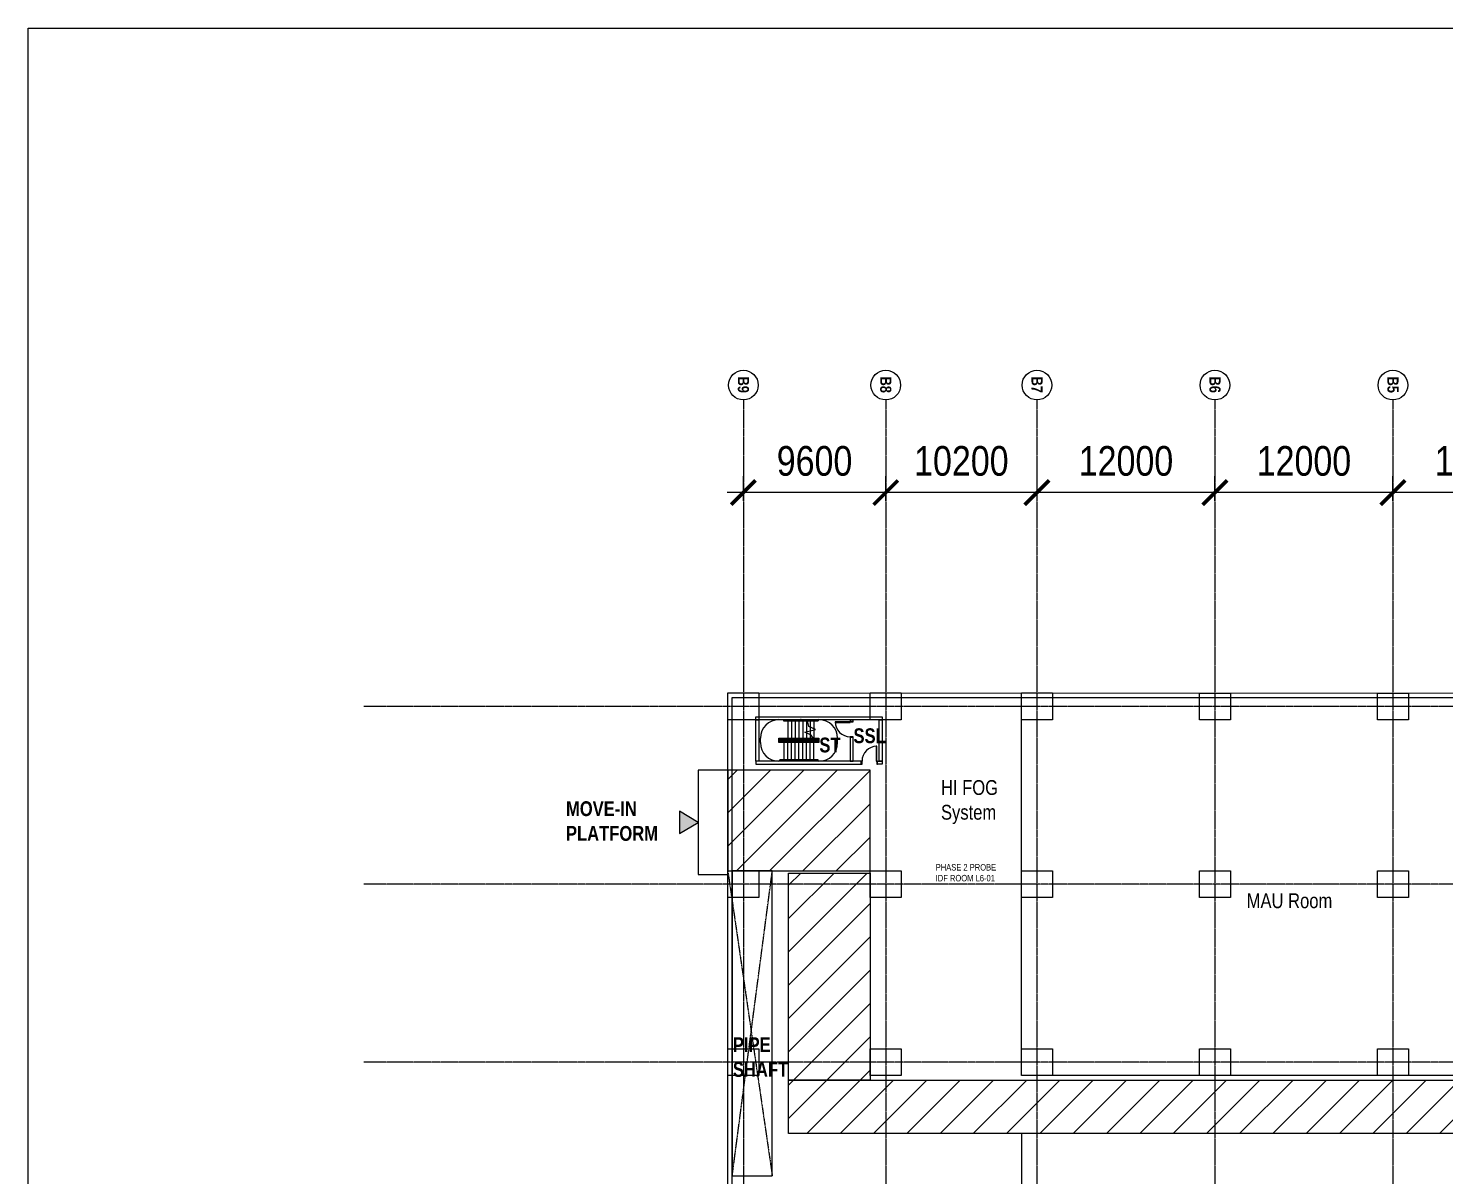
# Model space of a CAD drawing. Extents: x -15449 to 568150, y -1239737 to 53667.
# Drawn here: x 392400 to 487903, y -92186 to -14811 of the extents above; entities that cross this region are included whole.
import ezdxf

# ---------------------------------------------------------------- set-up
doc = ezdxf.new("R2010")
doc.units = 0
doc.header["$LTSCALE"] = 8
doc.linetypes.add('HIDDEN', pattern=[0.375, 0.25, -0.125])
doc.linetypes.add('IDA - Grid Line', pattern=[3500, 2000, -500, 500, -500])
doc.layers.get('0').update_dxf_attribs({"color": 1, "linetype": 'CONTINUOUS'})
doc.layers.get('Defpoints').update_dxf_attribs({"linetype": 'CONTINUOUS'})
for name, color, linetype in [('000_CTCI_CR', 170, 'CONTINUOUS'), ('000_CTCI_CSA', 7, 'CONTINUOUS'), ('000_CTCI_EE', 200, 'CONTINUOUS'), ('3', 3, 'CONTINUOUS'), ('A-RC WALL', 7, 'CONTINUOUS')]:
    doc.layers.add(name, color=color, linetype=linetype)
for name, color, linetype, lineweight in [('A-_ANOTGRID_E', 7, 'CONTINUOUS', 9), ('A-_WALL----_H', 7, 'CONTINUOUS', 9), ('A-ANOT----_D', 7, 'CONTINUOUS', 9)]:
    doc.layers.add(name, color=color, linetype=linetype, lineweight=lineweight)
doc.layers.add('A-_RALGBAL-_E1-1', color=4, linetype='CONTINUOUS', lineweight=9, true_color=0x00ffff)
doc.layers.add('Block - Cargo Lift_dwg', color=7, linetype='CONTINUOUS', lineweight=9, true_color=0x767676)
doc.styles.add('Arial Narrow', font='ARIALN.TTF', dxfattribs={"height": 0.2})
doc.styles.add('Arial Narrow_B', font='ARIALNB.TTF', dxfattribs={"height": 750})
doc.styles.add('Site Area', font='arial.ttf', dxfattribs={"width": 0.8})
doc.styles.get("Standard").update_dxf_attribs({"font": 'arial.ttf', "width": 0.8})
doc.dimstyles.new('probe phase 2', dxfattribs={"dimscale": 1100, "dimtxt": 2000, "dimasz": 1.5, "dimexe": 1, "dimexo": 1, "dimgap": 1, "dimtad": 1, "dimdec": 0, "dimzin": 3, "dimdsep": 46, "dimtxsty": 'Arial Narrow', "dimblk": 'X-F10A-LAY-S0-00-ASITE-002$0$_ArchTick', "dimcen": 0, "dimdle": 1, "dimclrd": 256, "dimclre": 256, "dimclrt": 256, "dimadec": 0, "dimazin": 0, "dimtfac": 0.5, "dimtdec": 0, "dimtix": 1, "dimtmove": 2, "dimatfit": 3, "dimfxl": 1, "dimtolj": 1, "dimtzin": 15, "dimlwd": -1, "dimlwe": -1, "dimarcsym": 0})

# ---------------------------------------------------------------- blocks, each defined once
blk = doc.blocks.new('X-F10A-LAY-S0-00-ASITE-002$0$_ArchTick')
at = {"color": 0, "linetype": 'ByBlock', "const_width": 0.15}
blk.add_lwpolyline([(-0.5, -0.5), (0.5, 0.5)], dxfattribs=at)
blk = doc.blocks.new('*D394')
at = {"layer": 'A-ANOT----_D', "transparency": 16777216}
for p, q in [((-79204, 2624), (-79204, 4279)), ((-69604, 2624), (-69604, 4279)), ((-68504, 3179), (-80304, 3179))]:
    blk.add_line(p, q, dxfattribs=at)
at = {"layer": 'Defpoints', "color": 0, "transparency": 16777216}
for p in [(-79204, 3179), (-79204, 1524, 0), (-69604, 1524, 0)]:
    blk.add_point(p, dxfattribs=at)
at = {"layer": 'A-ANOT----_D', "transparency": 16777216, "xscale": 1650, "yscale": 1650, "zscale": 1650, "rotation": 180}
blk.add_blockref('X-F10A-LAY-S0-00-ASITE-002$0$_ArchTick', (-79204, 3179), dxfattribs=at)
at = {"layer": 'A-ANOT----_D', "transparency": 16777216, "xscale": 1650, "yscale": 1650, "zscale": 1650}
blk.add_blockref('X-F10A-LAY-S0-00-ASITE-002$0$_ArchTick', (-69604, 3179), dxfattribs=at)
at = {"layer": 'A-ANOT----_D', "transparency": 16777216, "insert": (-74404, 5300), "char_height": 2000, "width": 8231.19, "attachment_point": 5, "style": 'Arial Narrow'}
blk.add_mtext('\\A1;9600', dxfattribs=at)
blk = doc.blocks.new('*D395')
at = {"layer": 'A-ANOT----_D', "transparency": 16777216}
for p, q in [((-69604, 2624), (-69604, 4279)), ((-59404, 2624), (-59404, 4279)), ((-58304, 3179), (-70704, 3179))]:
    blk.add_line(p, q, dxfattribs=at)
at = {"layer": 'Defpoints', "color": 0, "transparency": 16777216}
for p in [(-69604, 3179), (-69604, 1524, 0), (-59404, 1524)]:
    blk.add_point(p, dxfattribs=at)
at = {"layer": 'A-ANOT----_D', "transparency": 16777216, "xscale": 1650, "yscale": 1650, "zscale": 1650, "rotation": 180}
blk.add_blockref('X-F10A-LAY-S0-00-ASITE-002$0$_ArchTick', (-69604, 3179), dxfattribs=at)
at = {"layer": 'A-ANOT----_D', "transparency": 16777216, "xscale": 1650, "yscale": 1650, "zscale": 1650}
blk.add_blockref('X-F10A-LAY-S0-00-ASITE-002$0$_ArchTick', (-59404, 3179), dxfattribs=at)
at = {"layer": 'A-ANOT----_D', "transparency": 16777216, "insert": (-64504, 5300), "char_height": 2000, "width": 8231.19, "attachment_point": 5, "style": 'Arial Narrow'}
blk.add_mtext('\\A1;10200', dxfattribs=at)
blk = doc.blocks.new('Grid - 4 mm Dia-18759-PH2 LEVEL 3 PROBE')
at = {"layer": 'A-_ANOTGRID_E'}
blk.add_circle((0, 0), 4, dxfattribs=at)
blk = doc.blocks.new('*D381')
at = {"layer": 'A-ANOT----_D', "transparency": 16777216}
for p, q in [((-59404, 2624), (-59404, 4279)), ((-47404, 2624), (-47404, 4279)), ((-46304, 3179), (-60504, 3179))]:
    blk.add_line(p, q, dxfattribs=at)
at = {"layer": 'Defpoints', "color": 0, "transparency": 16777216}
for p in [(-59404, 3179), (-59404, 1524, 0), (-47404, 1524)]:
    blk.add_point(p, dxfattribs=at)
at = {"layer": 'A-ANOT----_D', "transparency": 16777216, "xscale": 1650, "yscale": 1650, "zscale": 1650, "rotation": 180}
blk.add_blockref('X-F10A-LAY-S0-00-ASITE-002$0$_ArchTick', (-59404, 3179), dxfattribs=at)
at = {"layer": 'A-ANOT----_D', "transparency": 16777216, "xscale": 1650, "yscale": 1650, "zscale": 1650}
blk.add_blockref('X-F10A-LAY-S0-00-ASITE-002$0$_ArchTick', (-47404, 3179), dxfattribs=at)
at = {"layer": 'A-ANOT----_D', "transparency": 16777216, "insert": (-53404, 5300), "char_height": 2000, "width": 8231.19, "attachment_point": 5, "style": 'Arial Narrow'}
blk.add_mtext('\\A1;12000', dxfattribs=at)
blk = doc.blocks.new('*D382')
at = {"layer": 'A-ANOT----_D', "transparency": 16777216}
for p, q in [((-47404, 2624), (-47404, 4279)), ((-35404, 2624), (-35404, 4279)), ((-34304, 3179), (-48504, 3179))]:
    blk.add_line(p, q, dxfattribs=at)
at = {"layer": 'Defpoints', "color": 0, "transparency": 16777216}
for p in [(-47404, 3179), (-47404, 1524, 0), (-35404, 1524)]:
    blk.add_point(p, dxfattribs=at)
at = {"layer": 'A-ANOT----_D', "transparency": 16777216, "xscale": 1650, "yscale": 1650, "zscale": 1650, "rotation": 180}
blk.add_blockref('X-F10A-LAY-S0-00-ASITE-002$0$_ArchTick', (-47404, 3179), dxfattribs=at)
at = {"layer": 'A-ANOT----_D', "transparency": 16777216, "xscale": 1650, "yscale": 1650, "zscale": 1650}
blk.add_blockref('X-F10A-LAY-S0-00-ASITE-002$0$_ArchTick', (-35404, 3179), dxfattribs=at)
at = {"layer": 'A-ANOT----_D', "transparency": 16777216, "insert": (-41404, 5300), "char_height": 2000, "width": 8231.19, "attachment_point": 5, "style": 'Arial Narrow'}
blk.add_mtext('\\A1;12000', dxfattribs=at)
blk = doc.blocks.new('*D383')
at = {"layer": 'A-ANOT----_D', "transparency": 16777216}
for p, q in [((-35404, 2624), (-35404, 4279)), ((-23404, 2624), (-23404, 4279)), ((-22304, 3179), (-36504, 3179))]:
    blk.add_line(p, q, dxfattribs=at)
at = {"layer": 'Defpoints', "color": 0, "transparency": 16777216}
for p in [(-35404, 3179), (-35404, 1524, 0), (-23404, 1524)]:
    blk.add_point(p, dxfattribs=at)
at = {"layer": 'A-ANOT----_D', "transparency": 16777216, "xscale": 1650, "yscale": 1650, "zscale": 1650, "rotation": 180}
blk.add_blockref('X-F10A-LAY-S0-00-ASITE-002$0$_ArchTick', (-35404, 3179), dxfattribs=at)
at = {"layer": 'A-ANOT----_D', "transparency": 16777216, "xscale": 1650, "yscale": 1650, "zscale": 1650}
blk.add_blockref('X-F10A-LAY-S0-00-ASITE-002$0$_ArchTick', (-23404, 3179), dxfattribs=at)
at = {"layer": 'A-ANOT----_D', "transparency": 16777216, "insert": (-29404, 5300), "char_height": 2000, "width": 8231.19, "attachment_point": 5, "style": 'Arial Narrow'}
blk.add_mtext('\\A1;12000', dxfattribs=at)
blk = doc.blocks.new('column grid')
at = {"color": 252, "elevation": 0}
for points in [[(-80254.4, -10338.8), (-78154.4, -10338.8), (-78154.4, -12138.8), (-80254.4, -12138.8)], [(-70654.4, -10339.2), (-68554.4, -10339.2), (-68554.4, -12139.2), (-70654.4, -12139.2)], [(-60454.4, -10338.8), (-58354.4, -10338.8), (-58354.4, -12138.8), (-60454.4, -12138.8)], [(-48454.4, -10339.3), (-46354.4, -10339.3), (-46354.4, -12139.3), (-48454.4, -12139.3)], [(-36454.4, -10339.4), (-34354.4, -10339.4), (-34354.4, -12139.4), (-36454.4, -12139.4)], [(-80254.4, -22338.8), (-78154.4, -22338.8), (-78154.4, -24138.8), (-80254.4, -24138.8)], [(-70654.4, -22339.2), (-68554.4, -22339.2), (-68554.4, -24139.2), (-70654.4, -24139.2)], [(-60454.4, -22338.8), (-58354.4, -22338.8), (-58354.4, -24138.8), (-60454.4, -24138.8)], [(-48454.4, -22339.3), (-46354.4, -22339.3), (-46354.4, -24139.3), (-48454.4, -24139.3)], [(-36454.4, -22339.4), (-34354.4, -22339.4), (-34354.4, -24139.4), (-36454.4, -24139.4)], [(-80254.4, -34338.8), (-78154.4, -34338.8), (-78154.4, -36138.8), (-80254.4, -36138.8)], [(-70654.4, -34339.2), (-68554.4, -34339.2), (-68554.4, -36139.2), (-70654.4, -36139.2)], [(-60454.4, -34338.8), (-58354.4, -34338.8), (-58354.4, -36138.8), (-60454.4, -36138.8)], [(-48454.4, -34339.3), (-46354.4, -34339.3), (-46354.4, -36139.3), (-48454.4, -36139.3)], [(-36454.4, -34339.4), (-34354.4, -34339.4), (-34354.4, -36139.4), (-36454.4, -36139.4)]]:
    blk.add_lwpolyline(points, close=True, dxfattribs=at)
at = {"layer": 'A-_ANOTGRID_E', "color": 8, "linetype": 'IDA - Grid Line', "ltscale": 0.005, "true_color": 0x808080}
for p, q in [((-79204.4, 9427, 0), (-79204.4, -120414.2, 0)), ((-69604.4, 9427, 0), (-69604.4, -120414.2, 0)), ((-59404.4, 9427, 0), (-59404.4, -120414.2, 0)), ((-47404.4, 9427, 0), (-47404.4, -120414.2, 0)), ((-35404.4, 9427, 0), (-35404.4, -120414.2, 0)), ((29680.4, -11238.8, 0), (-104784.6, -11238.8, 0)), ((29680.4, -23238.8, 0), (-104784.6, -23238.8, 0)), ((29680.4, -35238.8, 0), (-104784.6, -35238.8, 0))]:
    blk.add_line(p, q, dxfattribs=at)
at = {"layer": 'Defpoints', "color": 2, "elevation": 0}
blk.add_lwpolyline([(-127418.5, 34485), (48331.5, 34485), (48331.5, -126648), (-127418.5, -126648)], close=True, dxfattribs=at)
at = {"layer": 'A-_ANOTGRID_E'}
for p, xscale, yscale, zscale, rotation in [((-79204.4, 10427, 0), 249.9999999999997, 249.9999999999997, 249.9999999999997, 179.9999999999999), ((-59404.4, 10427, 0), 249.9999999999997, 249.9999999999997, 249.9999999999997, 180), ((-47404.4, 10427, 0), 249.9999999999997, 249.9999999999997, 249.9999999999997, 179.9999999999998), ((-35404.4, 10427, 0), 249.9999999999998, 249.9999999999998, 249.9999999999998, 179.9999999999997)]:
    blk.add_blockref('Grid - 4 mm Dia-18759-PH2 LEVEL 3 PROBE', p, dxfattribs=dict(at, xscale=xscale, yscale=yscale, zscale=zscale, rotation=rotation))
at = {"layer": 'A-_ANOTGRID_E', "color": 1, "xscale": 249.9999999999997, "yscale": 249.9999999999997, "zscale": 249.9999999999997, "rotation": 179.9999999999998}
blk.add_blockref('Grid - 4 mm Dia-18759-PH2 LEVEL 3 PROBE', (-69604.4, 10427, 0), dxfattribs=at)
at = {"layer": 'A-_ANOTGRID_E', "char_height": 750, "width": 1342.827, "attachment_point": 1, "rotation": 270, "style": 'Arial Narrow_B'}
for s, insert in [('B9', (-78826.3, 10996, 0)), ('B8', (-69226.3, 10996, 0)), ('B7', (-59026.3, 10996, 0)), ('B6', (-47026.3, 10996, 0)), ('B5', (-35026.3, 10996, 0))]:
    blk.add_mtext(s, dxfattribs=dict(at, insert=insert))
at = {"layer": 'A-ANOT----_D'}
for base, p1, p2, picture, middle in [((-79204.4, 3178.8, 0), (-69604.4, 1524.3, 0), (-79204.4, 1524.3, 0), '*D394', (-74404.4, 5299.9, 0)), ((-69604.4, 3178.8, 0), (-59404.4, 1524.3, 0), (-69604.4, 1524.3, 0), '*D395', (-64504.4, 5299.9, 0)), ((-59404.4, 3178.8, 0), (-47404.4, 1524.3, 0), (-59404.4, 1524.3, 0), '*D381', (-53404.4, 5299.9, 0)), ((-47404.4, 3178.8, 0), (-35404.4, 1524.3, 0), (-47404.4, 1524.3, 0), '*D382', (-41404.4, 5299.9, 0)), ((-35404.4, 3178.8, 0), (-23404.4, 1524.3, 0), (-35404.4, 1524.3, 0), '*D383', (-29404.4, 5299.9, 0))]:
    dim = blk.add_linear_dim(base=base, p1=p1, p2=p2, dimstyle='probe phase 2', dxfattribs=at)
    dim.commit()
    dim.dimension.update_dxf_attribs({"geometry": picture, "text_midpoint": middle})
blk = doc.blocks.new('CTCI_Building Footprint and Grid')
at = {"color": 8}
for p, q in [((1909297, -877972, 0), (1917797, -877972, 0)), ((1909297, -878172, 0), (1909297, -877972, 0)), ((1917797, -878172, 0), (1909297, -878172, 0)), ((1909297, -878172, 0), (1909497, -878172, 0)), ((1909297, -880968, 0), (1909297, -878172, 0)), ((1909497, -878172, 0), (1909497, -880968, 0)), ((1911197, -878210, 0), (1911147, -878210, 0)), ((1911147, -878210, 0), (1911147, -878250, 0)), ((1911147, -878210, 0), (1911197, -878210, 0)), ((1911147, -878230, 0), (1911147, -878225, 0)), ((1911147, -878250, 0), (1911197, -878250, 0)), ((1911147, -878250, 0), (1911197, -878250, 0)), ((1911197, -878210, 0), (1912756, -878210, 0)), ((1911197, -878250, 0), (1912767, -878250, 0)), ((1911458, -878210, 0), (1911203, -878210, 0)), ((1911203, -878250, 0), (1911458, -878250, 0)), ((1911447, -878170, 0), (1911447, -878210, 0)), ((1911447, -878250, 0), (1911447, -879420, 0)), ((1911589, -878210, 0), (1911458, -878210, 0)), ((1911458, -878250, 0), (1911589, -878250, 0)), ((1911554, -878228, 0), (1911554, -878232, 0)), ((1911697, -878170, 0), (1911697, -878210, 0)), ((1911697, -878250, 0), (1911697, -879420, 0)), ((1911947, -878170, 0), (1911947, -878210, 0)), ((1911947, -878250, 0), (1911947, -879420, 0)), ((1912197, -878170, 0), (1912197, -878210, 0)), ((1912197, -878250, 0), (1912197, -879420, 0)), ((1912447, -878170, 0), (1912447, -878210, 0)), ((1912447, -878250, 0), (1912447, -879420, 0)), ((1912697, -878170, 0), (1912697, -878210, 0)), ((1912697, -878250, 0), (1912697, -878987, 0)), ((1912756, -878210, 0), (1912746, -878170, 0)), ((1912767, -878250, 0), (1912756, -878210, 0)), ((1913203, -878210, 0), (1912756, -878210, 0)), ((1912756, -878210, 0), (1913197, -878210, 0)), ((1912869, -878630, 0), (1912767, -878250, 0)), ((1912767, -878250, 0), (1913203, -878250, 0)), ((1912767, -878250, 0), (1913197, -878250, 0)), ((1913309, -878823, 0), (1912869, -878630, 0)), ((1912947, -878170, 0), (1912947, -878210, 0)), ((1912947, -878250, 0), (1912947, -878664, 0)), ((1913197, -878170, 0), (1913197, -878210, 0)), ((1913197, -878210, 0), (1913497, -878210, 0)), ((1913197, -878250, 0), (1913197, -878773, 0)), ((1913197, -878250, 0), (1913497, -878250, 0)), ((1913497, -878210, 0), (1913203, -878210, 0)), ((1913203, -878250, 0), (1913497, -878250, 0)), ((1913497, -878210, 0), (1913497, -878250, 0)), ((1913497, -878225, 0), (1913497, -878230, 0)), ((1914647, -878322, 0), (1914647, -878372, 0)), ((1915647, -878322, 0), (1914647, -878322, 0)), ((1914647, -878372, 0), (1915647, -878372, 0)), ((1914797, -878372, 0), (1914797, -878322, 0)), ((1914822, -878372, 0), (1914822, -878322, 0)), ((1914822, -878347, 0), (1914922, -878347, 0)), ((1914922, -878372, 0), (1914922, -878322, 0)), ((1914947, -878372, 0), (1914947, -878322, 0)), ((1915847, -878172, 0), (1915647, -878172, 0)), ((1915647, -878172, 0), (1915647, -878272, 0)), ((1915647, -878272, 0), (1915647, -878322, 0)), ((1915647, -878272, 0), (1915847, -878272, 0)), ((1915647, -878372, 0), (1915647, -878322, 0)), ((1915647, -878322, 0), (1915847, -878322, 0)), ((1915847, -878272, 0), (1915847, -878172, 0)), ((1915847, -878322, 0), (1915847, -878272, 0)), ((1917597, -880968, 0), (1917597, -878172, 0)), ((1917597, -878172, 0), (1917797, -878172, 0)), ((1917797, -877972, 0), (1917797, -878172, 0)), ((1917797, -878172, 0), (1917797, -880968, 0)), ((1909597, -879720, 0), (1909597, -879420, 0)), ((1910847, -879720, 0), (1910847, -879420, 0)), ((1910847, -879420, 0), (1911197, -879420, 0)), ((1910847, -879720, 0), (1910847, -879420, 0)), ((1910847, -879420, 0), (1911197, -879420, 0)), ((1910847, -879720, 0), (1910847, -879420, 0)), ((1910872, -879445, 0), (1911197, -879445, 0)), ((1910872, -879695, 0), (1910872, -879445, 0)), ((1910872, -879445, 0), (1911197, -879445, 0)), ((1910872, -879695, 0), (1910872, -879445, 0)), ((1910877, -879450, 0), (1910877, -879690, 0)), ((1911197, -879450, 0), (1910877, -879450, 0)), ((1910877, -879450, 0), (1911197, -879450, 0)), ((1910877, -879690, 0), (1910877, -879450, 0)), ((1910877, -879450, 0), (1910877, -879690, 0)), ((1911197, -879450, 0), (1910877, -879450, 0)), ((1910877, -879450, 0), (1911197, -879450, 0)), ((1910877, -879690, 0), (1910877, -879450, 0)), ((1910917, -879650, 0), (1910917, -879490, 0)), ((1910917, -879490, 0), (1911197, -879490, 0)), ((1910917, -879490, 0), (1911197, -879490, 0)), ((1910917, -879650, 0), (1910917, -879490, 0)), ((1910917, -879650, 0), (1910917, -879490, 0)), ((1910917, -879490, 0), (1911197, -879490, 0)), ((1910917, -879490, 0), (1911197, -879490, 0)), ((1910917, -879650, 0), (1910917, -879490, 0)), ((1910922, -879495, 0), (1911197, -879495, 0)), ((1910922, -879645, 0), (1910922, -879495, 0)), ((1910922, -879495, 0), (1911197, -879495, 0)), ((1910922, -879645, 0), (1910922, -879495, 0)), ((1910922, -879520, 0), (1911197, -879520, 0)), ((1910922, -879520, 0), (1911197, -879520, 0)), ((1911197, -879420, 0), (1913148, -879420, 0)), ((1911197, -879420, 0), (1913148, -879420, 0)), ((1911197, -879445, 0), (1913148, -879445, 0)), ((1911197, -879445, 0), (1913148, -879445, 0)), ((1911197, -879450, 0), (1913148, -879450, 0)), ((1911197, -879450, 0), (1913148, -879450, 0)), ((1911197, -879490, 0), (1913148, -879490, 0)), ((1911197, -879490, 0), (1913148, -879490, 0)), ((1911197, -879495, 0), (1913148, -879495, 0)), ((1911197, -879495, 0), (1913148, -879495, 0)), ((1911197, -879520, 0), (1913148, -879520, 0)), ((1911197, -879520, 0), (1913148, -879520, 0)), ((1911589, -879450, 0), (1911203, -879450, 0)), ((1911589, -879450, 0), (1911203, -879450, 0)), ((1911203, -879490, 0), (1911589, -879490, 0)), ((1911203, -879490, 0), (1911589, -879490, 0)), ((1911554, -879468, 0), (1911554, -879472, 0)), ((1911554, -879468, 0), (1911554, -879472, 0)), ((1912584, -879017, 0), (1913309, -878823, 0)), ((1913024, -879209, 0), (1912584, -879017, 0)), ((1912697, -878987, 0), (1912697, -879066, 0)), ((1912697, -879066, 0), (1912697, -879420, 0)), ((1912947, -878664, 0), (1912947, -878920, 0)), ((1912947, -878920, 0), (1912947, -879175, 0)), ((1912947, -879175, 0), (1912947, -879420, 0)), ((1913148, -879420, 0), (1913024, -879209, 0)), ((1913148, -879420, 0), (1913197, -879420, 0)), ((1913148, -879445, 0), (1913148, -879420, 0)), ((1913148, -879445, 0), (1913148, -879420, 0)), ((1913148, -879445, 0), (1913197, -879445, 0)), ((1913148, -879450, 0), (1913148, -879445, 0)), ((1913148, -879450, 0), (1913148, -879445, 0)), ((1913148, -879450, 0), (1913148, -879445, 0)), ((1913148, -879450, 0), (1913148, -879445, 0)), ((1913148, -879450, 0), (1913148, -879445, 0)), ((1913148, -879450, 0), (1913148, -879445, 0)), ((1913197, -879450, 0), (1913148, -879450, 0)), ((1913148, -879450, 0), (1913197, -879450, 0)), ((1913148, -879490, 0), (1913148, -879450, 0)), ((1913148, -879490, 0), (1913148, -879450, 0)), ((1913148, -879490, 0), (1913197, -879490, 0)), ((1913148, -879490, 0), (1913197, -879490, 0)), ((1913148, -879495, 0), (1913148, -879490, 0)), ((1913148, -879495, 0), (1913148, -879490, 0)), ((1913148, -879495, 0), (1913148, -879490, 0)), ((1913148, -879495, 0), (1913148, -879490, 0)), ((1913148, -879495, 0), (1913148, -879490, 0)), ((1913148, -879495, 0), (1913148, -879490, 0)), ((1913148, -879495, 0), (1913197, -879495, 0)), ((1913148, -879520, 0), (1913148, -879495, 0)), ((1913148, -879520, 0), (1913148, -879495, 0)), ((1913148, -879520, 0), (1913197, -879520, 0)), ((1913197, -878773, 0), (1913197, -878853, 0)), ((1913197, -878853, 0), (1913197, -879420, 0)), ((1913197, -879420, 0), (1913197, -879445, 0)), ((1913197, -879420, 0), (1913547, -879420, 0)), ((1913197, -879445, 0), (1913197, -879420, 0)), ((1913197, -879445, 0), (1913197, -879450, 0)), ((1913197, -879445, 0), (1913522, -879445, 0)), ((1913197, -879450, 0), (1913197, -879445, 0)), ((1913197, -879450, 0), (1913197, -879490, 0)), ((1913517, -879450, 0), (1913197, -879450, 0)), ((1913197, -879450, 0), (1913197, -879490, 0)), ((1913197, -879450, 0), (1913517, -879450, 0)), ((1913197, -879470, 0), (1913197, -879465, 0)), ((1913197, -879490, 0), (1913197, -879495, 0)), ((1913197, -879495, 0), (1913197, -879490, 0)), ((1913197, -879490, 0), (1913477, -879490, 0)), ((1913197, -879490, 0), (1913477, -879490, 0)), ((1913197, -879495, 0), (1913197, -879520, 0)), ((1913197, -879520, 0), (1913197, -879495, 0)), ((1913197, -879495, 0), (1913472, -879495, 0)), ((1913197, -879520, 0), (1913472, -879520, 0)), ((1913472, -879495, 0), (1913472, -879645, 0)), ((1913477, -879490, 0), (1913477, -879650, 0)), ((1913477, -879490, 0), (1913477, -879650, 0)), ((1913517, -879690, 0), (1913517, -879450, 0)), ((1913517, -879450, 0), (1913517, -879690, 0)), ((1913522, -879445, 0), (1913522, -879695, 0)), ((1913547, -879420, 0), (1913547, -879720, 0)), ((1913547, -879420, 0), (1913547, -879720, 0)), ((1914797, -879720, 0), (1914797, -879420, 0)), ((1915847, -879322, 0), (1915647, -879322, 0)), ((1915647, -879322, 0), (1915647, -879372, 0)), ((1915847, -879372, 0), (1915647, -879372, 0)), ((1915647, -879372, 0), (1915647, -880968, 0)), ((1915847, -879372, 0), (1915847, -879322, 0)), ((1915847, -880968, 0), (1915847, -879372, 0)), ((1911197, -879720, 0), (1910847, -879720, 0)), ((1911197, -879720, 0), (1910847, -879720, 0)), ((1911197, -879695, 0), (1910872, -879695, 0)), ((1911197, -879695, 0), (1910872, -879695, 0)), ((1910877, -879690, 0), (1911197, -879690, 0)), ((1911197, -879690, 0), (1910877, -879690, 0)), ((1910877, -879690, 0), (1911197, -879690, 0)), ((1911197, -879690, 0), (1910877, -879690, 0)), ((1911197, -879650, 0), (1910917, -879650, 0)), ((1911197, -879650, 0), (1910917, -879650, 0)), ((1911197, -879650, 0), (1910917, -879650, 0)), ((1911197, -879650, 0), (1910917, -879650, 0)), ((1911197, -879620, 0), (1910922, -879620, 0)), ((1911197, -879620, 0), (1910922, -879620, 0)), ((1911197, -879645, 0), (1910922, -879645, 0)), ((1911197, -879645, 0), (1910922, -879645, 0)), ((1911197, -879645, 0), (1911197, -879620, 0)), ((1913197, -879620, 0), (1911197, -879620, 0)), ((1911197, -879620, 0), (1911197, -879645, 0)), ((1911197, -879620, 0), (1911197, -879645, 0)), ((1911197, -879650, 0), (1911197, -879645, 0)), ((1913197, -879645, 0), (1911197, -879645, 0)), ((1911197, -879645, 0), (1911197, -879650, 0)), ((1911197, -879645, 0), (1911197, -879650, 0)), ((1913185, -879650, 0), (1911197, -879650, 0)), ((1911197, -879690, 0), (1911197, -879650, 0)), ((1913447, -879650, 0), (1911197, -879650, 0)), ((1911197, -879690, 0), (1911197, -879650, 0)), ((1911197, -879690, 0), (1911197, -879650, 0)), ((1911197, -879664, 0), (1911197, -879670, 0)), ((1911197, -879664, 0), (1911197, -879670, 0)), ((1911197, -879695, 0), (1911197, -879690, 0)), ((1911197, -879690, 0), (1913185, -879690, 0)), ((1913447, -879690, 0), (1911197, -879690, 0)), ((1911197, -879690, 0), (1911197, -879695, 0)), ((1911197, -879690, 0), (1911197, -879695, 0)), ((1911197, -879720, 0), (1911197, -879695, 0)), ((1913197, -879695, 0), (1911197, -879695, 0)), ((1911197, -879695, 0), (1911197, -879720, 0)), ((1911197, -879695, 0), (1911197, -879720, 0)), ((1911197, -880890, 0), (1911197, -879720, 0)), ((1913197, -879720, 0), (1911197, -879720, 0)), ((1911447, -880890, 0), (1911447, -879720, 0)), ((1911697, -880890, 0), (1911697, -879720, 0)), ((1911947, -880890, 0), (1911947, -879720, 0)), ((1912197, -880890, 0), (1912197, -879720, 0)), ((1912447, -880890, 0), (1912447, -879720, 0)), ((1912697, -880890, 0), (1912697, -879720, 0)), ((1912947, -880890, 0), (1912947, -879720, 0)), ((1913440, -879650, 0), (1913185, -879650, 0)), ((1913185, -879690, 0), (1913440, -879690, 0)), ((1913447, -879620, 0), (1913197, -879620, 0)), ((1913447, -879645, 0), (1913197, -879645, 0)), ((1913447, -879695, 0), (1913197, -879695, 0)), ((1913197, -880890, 0), (1913197, -879720, 0)), ((1913447, -879720, 0), (1913197, -879720, 0)), ((1913477, -879650, 0), (1913446, -879650, 0)), ((1913446, -879690, 0), (1913517, -879690, 0)), ((1913472, -879620, 0), (1913447, -879620, 0)), ((1913472, -879645, 0), (1913447, -879645, 0)), ((1913477, -879650, 0), (1913447, -879650, 0)), ((1913517, -879690, 0), (1913447, -879690, 0)), ((1913522, -879695, 0), (1913447, -879695, 0)), ((1913547, -879720, 0), (1913447, -879720, 0)), ((1917397, -879968, 0), (1917397, -880968, 0)), ((1917447, -879968, 0), (1917397, -879968, 0)), ((1917397, -880118, 0), (1917447, -880118, 0)), ((1917397, -880143, 0), (1917447, -880143, 0)), ((1917397, -880243, 0), (1917447, -880243, 0)), ((1917397, -880268, 0), (1917447, -880268, 0)), ((1917422, -880143, 0), (1917422, -880243, 0)), ((1917447, -880968, 0), (1917447, -879968, 0)), ((1909497, -880968, 0), (1909297, -880968, 0)), ((1916397, -880968, 0), (1909297, -880968, 0)), ((1909297, -880968, 0), (1909297, -881168, 0)), ((1909297, -881168, 0), (1916397, -881168, 0)), ((1911191, -880890, 0), (1910897, -880890, 0)), ((1910897, -880930, 0), (1910897, -880890, 0)), ((1911197, -880890, 0), (1910897, -880890, 0)), ((1910897, -880910, 0), (1910897, -880905, 0)), ((1910897, -880930, 0), (1911191, -880930, 0)), ((1911197, -880930, 0), (1910897, -880930, 0)), ((1913186, -880890, 0), (1911191, -880890, 0)), ((1911191, -880930, 0), (1913186, -880930, 0)), ((1913447, -880890, 0), (1911197, -880890, 0)), ((1911197, -880970, 0), (1911197, -880930, 0)), ((1913447, -880930, 0), (1911197, -880930, 0)), ((1911447, -880970, 0), (1911447, -880930, 0)), ((1911697, -880970, 0), (1911697, -880930, 0)), ((1911947, -880970, 0), (1911947, -880930, 0)), ((1912197, -880970, 0), (1912197, -880930, 0)), ((1912447, -880970, 0), (1912447, -880930, 0)), ((1912697, -880970, 0), (1912697, -880930, 0)), ((1912947, -880970, 0), (1912947, -880930, 0)), ((1913441, -880890, 0), (1913186, -880890, 0)), ((1913186, -880930, 0), (1913441, -880930, 0)), ((1913197, -880970, 0), (1913197, -880930, 0)), ((1913497, -880890, 0), (1913447, -880890, 0)), ((1913497, -880890, 0), (1913447, -880890, 0)), ((1913447, -880930, 0), (1913497, -880930, 0)), ((1913497, -880930, 0), (1913447, -880930, 0)), ((1913497, -880930, 0), (1913497, -880890, 0)), ((1913497, -880905, 0), (1913497, -880910, 0)), ((1915647, -880968, 0), (1915847, -880968, 0)), ((1916447, -880968, 0), (1916397, -880968, 0)), ((1916397, -881168, 0), (1916397, -880968, 0)), ((1916397, -881168, 0), (1916447, -881168, 0)), ((1916447, -881168, 0), (1916447, -880968, 0)), ((1917397, -880968, 0), (1917447, -880968, 0)), ((1917447, -880968, 0), (1917447, -881168, 0)), ((1917497, -880968, 0), (1917447, -880968, 0)), ((1917447, -881168, 0), (1917497, -881168, 0)), ((1917497, -880968, 0), (1917797, -880968, 0)), ((1917497, -881168, 0), (1917497, -880968, 0)), ((1917797, -881168, 0), (1917497, -881168, 0)), ((1917797, -880968, 0), (1917597, -880968, 0)), ((1917797, -880968, 0), (1917797, -881168, 0))]:
    blk.add_line(p, q, dxfattribs=at)
for centre, radius, start, end in [((1910847, -879420, 0), 1250, 90, 180), ((1913547, -879420, 0), 1250, 0, 90), ((1915647, -878322, 0), 1000, 180, 270), ((1910847, -879720, 0), 1250, 180, 270), ((1913547, -879720, 0), 1250, 270, 0), ((1917447, -880968, 0), 1000, 90, 180)]:
    blk.add_arc(centre, radius, start, end, dxfattribs=at)
for points in [[(1911197, -878230, 0), (1911197, -878228, 0), (1911197, -878226, 0), (1911197, -878225, 0)], [(1913197, -878230, 0), (1913197, -878228, 0), (1913197, -878226, 0), (1913197, -878225, 0)], [(1910897, -879470, 0), (1910896, -879469, 0), (1910895, -879468, 0), (1910894, -879467, 0), (1910893, -879466, 0), (1910892, -879465, 0), (1910891, -879465, 0)], [(1910897, -879470, 0), (1910896, -879469, 0), (1910895, -879468, 0), (1910894, -879467, 0), (1910893, -879466, 0), (1910892, -879465, 0), (1910891, -879465, 0)], [(1911197, -879470, 0), (1911197, -879468, 0), (1911197, -879466, 0), (1911197, -879465, 0)], [(1911197, -879470, 0), (1911197, -879468, 0), (1911197, -879466, 0), (1911197, -879465, 0)], [(1913497, -879470, 0), (1913496, -879470, 0), (1913495, -879471, 0), (1913494, -879472, 0), (1913493, -879474, 0), (1913492, -879474, 0), (1913491, -879475, 0)], [(1910897, -879670, 0), (1910896, -879670, 0), (1910895, -879671, 0), (1910894, -879672, 0), (1910893, -879674, 0), (1910892, -879674, 0), (1910891, -879675, 0)], [(1910897, -879670, 0), (1910896, -879670, 0), (1910895, -879671, 0), (1910894, -879672, 0), (1910893, -879674, 0), (1910892, -879674, 0), (1910891, -879675, 0)], [(1913446, -879664, 0), (1913447, -879666, 0), (1913447, -879668, 0), (1913447, -879670, 0)], [(1913491, -879664, 0), (1913492, -879665, 0), (1913493, -879666, 0), (1913494, -879667, 0), (1913495, -879668, 0), (1913496, -879669, 0), (1913497, -879670, 0)], [(1911197, -880905, 0), (1911197, -880906, 0), (1911197, -880908, 0), (1911197, -880910, 0)], [(1913447, -880910, 0), (1913447, -880908, 0), (1913447, -880906, 0), (1913447, -880905, 0)]]:
    blk.add_open_spline(points, degree=3, dxfattribs=at)
at = {"layer": '000_CTCI_CSA', "color": 8}
for p, q in [((1907397, -919283, 0), (1907397, -876372, 0)), ((1907397, -876372, 0), (1977296, -876373, 0)), ((1907697, -918983, 0), (1907697, -876672, 0)), ((1907697, -876672, 0), (1976996, -876673, 0))]:
    blk.add_line(p, q, dxfattribs=at)
at = {"layer": 'A-_RALGBAL-_E1-1', "color": 8}
for p, q in [((1911645, -878205, 0), (1911645, -878170, 0)), ((1911653, -878170, 0), (1911653, -878205, 0)), ((1912297, -878170, 0), (1912297, -878160, 0)), ((1912347, -878160, 0), (1912297, -878160, 0)), ((1912297, -878160, 0), (1912347, -878160, 0)), ((1912347, -878170, 0), (1912297, -878170, 0)), ((1912297, -878170, 0), (1912347, -878170, 0)), ((1912318, -878205, 0), (1912318, -878170, 0)), ((1912318, -878170, 0), (1912326, -878170, 0)), ((1912326, -878170, 0), (1912318, -878170, 0)), ((1912326, -878170, 0), (1912326, -878205, 0)), ((1912347, -878160, 0), (1912347, -878170, 0))]:
    blk.add_line(p, q, dxfattribs=at)
at = {"layer": 'A-_RALGBAL-_E1-1', "color": 8, "elevation": 0, "flags": 128}
for points in [[(1911645, -878205), (1911645, -878205), (1911645, -878206), (1911645, -878206), (1911645, -878207), (1911645, -878208), (1911645, -878208), (1911645, -878209), (1911645, -878209)], [(1911653, -878210), (1911653, -878209), (1911653, -878208), (1911653, -878208), (1911653, -878207), (1911653, -878207), (1911653, -878206), (1911653, -878205), (1911653, -878205), (1911653, -878205)], [(1912318, -878205), (1912318, -878205), (1912318, -878206), (1912318, -878206), (1912318, -878207), (1912318, -878208), (1912318, -878208), (1912318, -878209), (1912318, -878209)], [(1912326, -878210), (1912326, -878209), (1912326, -878208), (1912326, -878208), (1912326, -878207), (1912326, -878207), (1912326, -878206), (1912326, -878205), (1912326, -878205), (1912326, -878205)]]:
    blk.add_lwpolyline(points, dxfattribs=at)
at = {"color": 252}
blk.add_blockref('column grid', (1987651, -866033, 0), dxfattribs=at)
at = {"color": 252, "char_height": 1000, "attachment_point": 1, "style": 'Site Area'}
for s, width, insert in [('{\\fArial|b1|i0|c0|p34;ST}', 1553.61, (1913571, -879379, 0)), ('{\\fArial|b1|i0|c0|p34;SSL}', 3027.31, (1915872, -878756, 0))]:
    blk.add_mtext_dynamic_manual_height_columns(s, width=width, gutter_width=24255, heights=[0], dxfattribs=dict(at, insert=insert))

msp = doc.modelspace()

# ---------------------------------------------------------------- hatches: boundary and pattern name
at = {"true_color": 0x808080}
h = msp.add_hatch(dxfattribs=at)
h.set_pattern_fill('ANSI31', color=8, scale=500)
h.set_pattern_definition([(45, (604458.7, 1594628), (-1122.532, 1122.532), [])])
h.paths.add_polyline_path([(439563.6678, -71635.5634), (449163.6678, -71635.5634), (449163.6678, -64835.5634), (439563.6678, -64835.5634)])
h.paths.add_polyline_path([(443663.6678, -71785.5634), (449163.6678, -71785.5634), (449163.6678, -85735.5634), (443663.6678, -85735.5634)])
h.paths.add_polyline_path([(443663.6678, -85735.5634), (516963.6678, -85735.5634), (516963.6678, -89335.5634), (443663.6678, -89335.5634)])
h.paths.add_polyline_path([(516963.6678, -109735.5634), (479764.1147, -109735.5634), (479764.1147, -112577.0636), (516963.6678, -112577.0636)])
h.paths.add_polyline_path([(516963.6678, -109735.5634), (512732.942, -109735.5634), (512732.942, -89335.5634), (516963.6678, -89335.5634)])
h.paths.add_polyline_path([(513694.3937, -131635.5634), (509463.6678, -131635.5634), (509463.6678, -112577.0636), (513694.3937, -112577.0636)])
h.paths.add_polyline_path([(516963.6678, -151735.5634), (512750.2089, -151735.5634), (512750.2089, -121735.5634), (516963.6678, -121735.5634)])
h.paths.add_polyline_path([(528738.6678, -138735.7501), (516963.6678, -138735.7501), (516963.6678, -133735.5634), (528738.6678, -133735.5634)])
at = {"layer": 'A-_WALL----_H', "true_color": 0xd4d4d4}
h = msp.add_hatch(dxfattribs=at)
h.set_pattern_fill('FP_1', color=254, angle=-90, style=0, pattern_type=2)
h.set_pattern_definition([(270, (114797.16, 802631), (508, -2032), [83.82, -1440.18, 83.82, -1440.18, -8128]), (270, (114797.16, 802631), (508, -2032), [-3048, 83.82, -2964.18, 83.82, -1440.18, -3556]), (270, (114797.16, 802631), (508, -2032), [-7620, 83.82, -932.18, 83.82, -2456.18]), (30, (115051.16, 801869), (1505.76362, 1455.9409), [83.82, -1440.18, 83.82, -1440.18, -8128]), (30, (115051.16, 801869), (1505.76362, 1455.9409), [-3048, 83.82, -2964.18, 83.82, -1440.18, -3556]), (30, (115051.16, 801869), (1505.76362, 1455.9409), [-7620, 83.82, -932.18, 83.82, -2456.18]), (150, (116067.16, 801615), (-2013.76362, 576.0591), [83.82, -1440.18, 83.82, -1440.18, -8128]), (150, (116067.16, 801615), (-2013.76362, 576.0591), [-3048, 83.82, -2964.18, 83.82, -1440.18, -3556]), (150, (116067.16, 801615), (-2013.76362, 576.0591), [-7620, 83.82, -932.18, 83.82, -2456.18])])
h.paths.add_polyline_path([(415626.7431, -34876.1894), (415653.2818, -34876.1894), (415653.2818, -34676.1894), (415626.7431, -34676.1894), (415626.7431, -34702.7281)])
at = {"layer": 'A-RC WALL', "true_color": 0x808080}
h = msp.add_hatch(color=8, dxfattribs=at)
h.dxf.hatch_style = 1
h.paths.add_polyline_path([(436313.2715, -67610.5634), (436313.2724, -69110.5634), (437563.4468, -68360.5634)])

# ---------------------------------------------------------------- linework, layer by layer
at = {"color": 8, "true_color": 0x808080, "elevation": 0}
for points in [[(439564.1147, -64835.5634), (437563.4468, -64835.5634), (437563.4468, -71885.5634), (439564.1147, -71885.5634)], [(439563.6678, -71635.5634), (449163.6678, -71635.5634), (449163.6678, -64835.5634), (439563.6678, -64835.5634)], [(443663.6678, -71785.5634), (449163.6678, -71785.5634), (449163.6678, -85735.5634), (443663.6678, -85735.5634)], [(443663.6678, -85735.5634), (516963.6678, -85735.5634), (516963.6678, -89335.5634), (443663.6678, -89335.5634)]]:
    msp.add_lwpolyline(points, close=True, dxfattribs=at)
msp.add_lwpolyline([(436313.2715, -67610.5634), (436313.2724, -69110.5634), (437563.4468, -68360.5634), (436313.2715, -67610.5634)], dxfattribs=at)
at = {"layer": '000_CTCI_CSA', "color": 8, "linetype": 'HIDDEN', "ltscale": 10, "true_color": 0x808080}
for p, q in [((439564.1147, -71635.1709, 0), (442564.4726, -92185.469, 0)), ((439864.2167, -92185.9194, 0), (442564.0968, -71635.1709, 0))]:
    msp.add_line(p, q, dxfattribs=at)
at = {"layer": '000_CTCI_CSA', "color": 8, "ltscale": 0.1, "true_color": 0x808080, "elevation": 0}
for points in [[(459364.1147, -59935.2821), (497464.1147, -59935.2821), (497464.1147, -85434.7793), (459364.1147, -85434.7793)], [(459364.1147, -109434.7793), (512732.942, -109434.7793), (512732.942, -89335.5634), (459364.1147, -89335.5634)]]:
    msp.add_lwpolyline(points, close=True, dxfattribs=at)
at = {"layer": '000_CTCI_CSA', "color": 8, "true_color": 0x808080, "elevation": 0}
msp.add_lwpolyline([(442564.0968, -71635.1709), (439864.1843, -71635.1699), (439864.1847, -92185.9194), (442564.0972, -92185.9203)], close=True, dxfattribs=at)
at = {"layer": '000_CTCI_EE', "color": 8, "true_color": 0x808080, "const_width": 1, "elevation": 0}
msp.add_lwpolyline([(459363.6678, -70405.1928), (459363.6678, -79805.1928), (453363.6678, -79805.1928), (453363.6678, -70405.1928), (459363.6678, -70405.1928)], dxfattribs=at)
at = {"layer": '3', "color": 8, "true_color": 0x808080, "elevation": 0}
msp.add_lwpolyline([(439564.1147, -59635.1727), (441664.1147, -59635.1727), (441664.1147, -61434.7793), (439564.1147, -61434.7793)], close=True, dxfattribs=at)
at = {"layer": 'Defpoints', "color": 2}
msp.add_lwpolyline([(392400, -14811), (568150, -14811), (568150, -175944), (392400, -175944)], close=True, dxfattribs=at)

# ---------------------------------------------------------------- block references
at = {"layer": '000_CTCI_CSA', "color": 2}
msp.add_blockref('CTCI_Building Footprint and Grid', (-1467832.5298, 816737), dxfattribs=at)

# ---------------------------------------------------------------- texts
at = {"color": 8, "true_color": 0x808080, "insert": (428653.1669, -66937.2861), "char_height": 1000, "attachment_point": 1, "style": 'Site Area'}
msp.add_mtext_dynamic_manual_height_columns('{\\fArial|b1|i0|c0|p34;MOVE-IN PLATFORM}', width=3359.303324, gutter_width=24254.764, heights=[0], dxfattribs=at)
at = {"layer": '000_CTCI_CR', "color": 8, "true_color": 0x808080, "char_height": 1000, "attachment_point": 1, "style": 'Site Area'}
for s, width, insert, rotation in [('HI FOG \\PSystem', 4626.663934, (453939.1683, -65510.3865, 0), 359.999999994), ('MAU Room', 7347.499148, (474552.8612, -73145.0885, 0), 359.999999989)]:
    msp.add_mtext_dynamic_manual_height_columns(s, width=width, gutter_width=24254.764, heights=[0], dxfattribs=dict(at, insert=insert, rotation=rotation))
at = {"layer": '000_CTCI_EE', "color": 8, "true_color": 0x808080, "insert": (453581.2986, -71169.9366, 0), "char_height": 438.47143, "attachment_point": 1}
msp.add_mtext_dynamic_manual_height_columns('PHASE 2 PROBE \\PIDF ROOM L6-01', width=6974.106859, gutter_width=4384.7143, heights=[7185.6819], dxfattribs=at)
at = {"layer": 'Block - Cargo Lift_dwg', "color": 8, "true_color": 0x808080, "insert": (439909.2844, -82852.9446, 0), "char_height": 1000, "attachment_point": 1, "style": 'Site Area'}
msp.add_mtext_dynamic_manual_height_columns('{\\fArial|b1|i0|c0|p34;PIPE SHAFT}', width=3359.303324, gutter_width=24254.764, heights=[0], dxfattribs=at)

doc.saveas('drawing.dxf')
